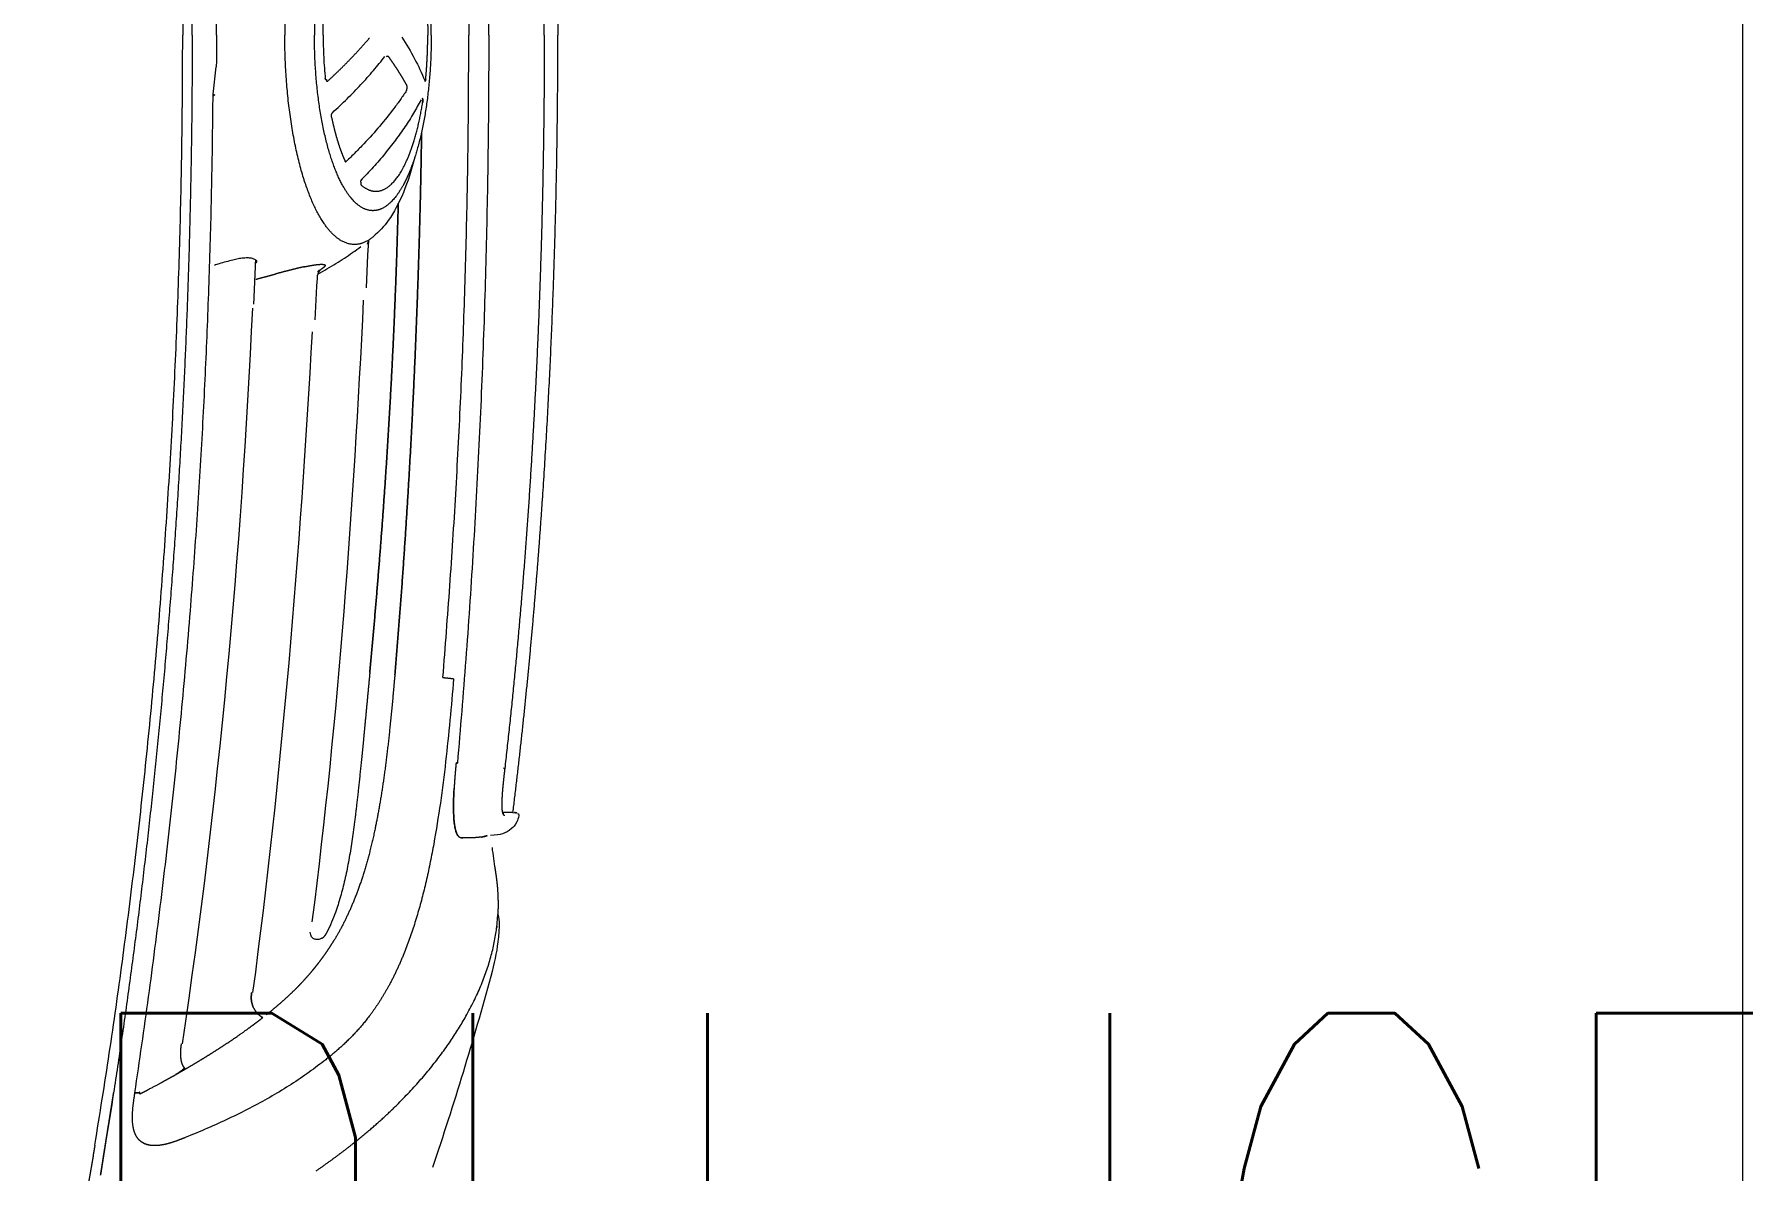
# Model space of a CAD drawing. Extents: x -2012 to 34975, y -1043 to 8321.
# Drawn here: x 31176.5 to 31233.8, y 1259.6 to 1297.7 of the extents above; entities that cross this region are included whole.
import ezdxf
from ezdxf.enums import TextEntityAlignment as Align
from ezdxf.xclip import XClip

# ---------------------------------------------------------------- set-up
doc = ezdxf.new("R2010")
doc.units = 0
doc.header["$LTSCALE"] = 25
doc.header["$XCLIPFRAME"] = 0
doc.header["$PDMODE"] = 1
doc.layers.get('0').update_dxf_attribs({"color": 9, "lineweight": 9})
for name, color, linetype, lineweight in [('04', 9, 'Continuous', 9), ('06D', 9, 'Continuous', 9), ('E-LİNYE', 7, 'Continuous', 30)]:
    doc.layers.add(name, color=color, linetype=linetype, lineweight=lineweight)
doc.styles.add('E-YAZI', font='txttw.shx')

# ---------------------------------------------------------------- blocks, each defined once
blk = doc.blocks.new('p-araba-polo')
for p, q in [((0.1157, -0.01977), (0.11462, -0.01066)), ((0.0636, -0.06898), (0.06387, -0.07386)), ((0.06387, -0.07388), (0.06438, -0.08475)), ((0.06854, -0.07272), (0.06886, -0.07295)), ((0.08109, -0.08663), (0.08157, -0.09555)), ((0.01422, -0.2609), (0.01391, -0.26097)), ((0.01508, -0.26079), (0.01402, -0.26094)), ((0.01503, -0.26079), (0.01425, -0.2609)), ((0.01831, -0.26121), (0.0184, -0.2612)), ((0.02002, -0.30334), (0.02013, -0.30423))]:
    blk.add_line(p, q)
at = {"flags": 128}
blk.add_lwpolyline([(0.08077, -0.08162), (0.08096, -0.08412), (0.08109, -0.08662)], dxfattribs=at)
for points, degree, knots in [([(0.15535, 0.37241), (0.15371, 0.36215), (0.15042, 0.34164), (0.14607, 0.31078), (0.14215, 0.27986), (0.13867, 0.24889), (0.13562, 0.21788), (0.133, 0.18682), (0.13079, 0.15573), (0.12899, 0.12462), (0.1276, 0.09348), (0.12662, 0.06233), (0.126, 0.03117), (0.12593, 0.01039), (0.12589, 0)], 3, [0, 0, 0, 0, 0.083333, 0.166666, 0.25, 0.333333, 0.416666, 0.5, 0.583333, 0.666666, 0.75, 0.833333, 0.916667, 1, 1, 1, 1]), ([(0.02319, 0), (0.02323, 0.01165), (0.02332, 0.03494), (0.02397, 0.06987), (0.02503, 0.10479), (0.02653, 0.1397), (0.02847, 0.17458), (0.03081, 0.20944), (0.03275, 0.23265), (0.03372, 0.24425)], 3, [0, 0, 0, 0, 0.142868, 0.285725, 0.428582, 0.571438, 0.714291, 0.857142, 1, 1, 1, 1]), ([(0.03859, 0.21554), (0.03779, 0.20529), (0.03618, 0.1848), (0.03423, 0.15403), (0.03262, 0.12325), (0.03139, 0.09244), (0.03052, 0.06163), (0.02999, 0.03082), (0.02993, 0.01027), (0.0299, 0)], 3, [0, 0, 0, 0, 0.14291, 0.285803, 0.428665, 0.571538, 0.714372, 0.857182, 1, 1, 1, 1]), ([(0.07876, 0), (0.07875, 0.00123), (0.07874, 0.0037), (0.0786, 0.00739), (0.07838, 0.01104), (0.07817, 0.01342), (0.07806, 0.01461)], 3, [0, 0, 0, 0, 0.25, 0.5, 0.75, 1, 1, 1, 1]), ([(0.11455, 0), (0.11456, 0.00178), (0.11456, 0.00534), (0.1146, 0.00889), (0.11462, 0.01066)], 3, [0, 0, 0, 0, 0.5, 1, 1, 1, 1]), ([(0.02319, 0), (0.02323, -0.01165), (0.02332, -0.03494), (0.02397, -0.06987), (0.02503, -0.10479), (0.02653, -0.1397), (0.02847, -0.17458), (0.03081, -0.20944), (0.03275, -0.23265), (0.03372, -0.24425)], 3, [0, 0, 0, 0, 0.142868, 0.285725, 0.428582, 0.571438, 0.714291, 0.857142, 1, 1, 1, 1]), ([(0.03859, -0.21554), (0.03779, -0.20529), (0.03618, -0.1848), (0.03423, -0.15403), (0.03262, -0.12324), (0.03139, -0.09244), (0.03052, -0.06163), (0.02999, -0.03082), (0.02993, -0.01027), (0.0299, 0)], 3, [0, 0, 0, 0, 0.14291, 0.285803, 0.428665, 0.571538, 0.714372, 0.857182, 1, 1, 1, 1]), ([(0.07876, 0), (0.07875, -0.00123), (0.07874, -0.0037), (0.0786, -0.00739), (0.07838, -0.01104), (0.07817, -0.01342), (0.07806, -0.01461)], 3, [0, 0, 0, 0, 0.25, 0.5, 0.75, 1, 1, 1, 1]), ([(0.11455, 0), (0.11456, -0.00178), (0.11456, -0.00534), (0.1146, -0.00888), (0.11462, -0.01066)], 3, [0, 0, 0, 0, 0.5, 1, 1, 1, 1]), ([(0.15535, -0.37241), (0.15371, -0.36215), (0.15042, -0.34164), (0.14607, -0.31078), (0.14215, -0.27986), (0.13867, -0.24889), (0.13562, -0.21788), (0.133, -0.18682), (0.13079, -0.15573), (0.12899, -0.12462), (0.1276, -0.09348), (0.12662, -0.06233), (0.126, -0.03117), (0.12593, -0.01039), (0.12589, 0)], 3, [0, 0, 0, 0, 0.083333, 0.166666, 0.25, 0.333333, 0.416666, 0.5, 0.583333, 0.666666, 0.75, 0.833333, 0.916667, 1, 1, 1, 1]), ([(0.07565, -0.02604), (0.07398, -0.02447), (0.07064, -0.02134), (0.06608, -0.01661), (0.06182, -0.01188), (0.05929, -0.00871), (0.05803, -0.00713)], 3, [0, 0, 0, 0, 0.25, 0.5, 0.750001, 1, 1, 1, 1]), ([(0.05847, -0.00759), (0.05844, -0.00759), (0.0584, -0.00758), (0.0584, -0.00761), (0.05841, -0.00762)], 3, [0, 0, 0, 0, 0.500023, 1, 1, 1, 1]), ([(0.04437, -0.01477), (0.04439, -0.0149), (0.04442, -0.01517), (0.0445, -0.01543), (0.04459, -0.01554), (0.04464, -0.01545), (0.04467, -0.01541)], 3, [0, 0, 0, 0, 0.250017, 0.50001, 0.749992, 1, 1, 1, 1]), ([(0.07806, -0.01461), (0.07801, -0.01474), (0.07791, -0.01501), (0.07775, -0.01496), (0.07768, -0.01494)], 3, [0, 0, 0, 0, 0.500677, 1, 1, 1, 1]), ([(0.04536, -0.02149), (0.04535, -0.02157), (0.04533, -0.02174), (0.04533, -0.02205), (0.04535, -0.02238), (0.04537, -0.02258), (0.04539, -0.02268)], 3, [0, 0, 0, 0, 0.252843, 0.501765, 0.750957, 1, 1, 1, 1]), ([(0.04557, -0.02131), (0.04555, -0.02128), (0.0455, -0.02121), (0.04544, -0.02122), (0.04539, -0.02131), (0.04537, -0.02143), (0.04536, -0.02149)], 3, [0, 0, 0, 0, 0.250438, 0.501916, 0.753209, 1, 1, 1, 1]), ([(0.04593, -0.02173), (0.04675, -0.02323), (0.04839, -0.02623), (0.05128, -0.03074), (0.05448, -0.03526), (0.05803, -0.03978), (0.06189, -0.04429), (0.06473, -0.04729), (0.06616, -0.04879)], 3, [0, 0, 0, 0, 0.16668, 0.33334, 0.5, 0.66666, 0.83332, 1, 1, 1, 1]), ([(0.0508, -0.01862), (0.05147, -0.01961), (0.0528, -0.02159), (0.0557, -0.02556), (0.05967, -0.03052), (0.06413, -0.03547), (0.06796, -0.03943), (0.06999, -0.0414), (0.07101, -0.04238)], 3, [0, 0, 0, 0, 0.125004, 0.250006, 0.499999, 0.749992, 0.874995, 1, 1, 1, 1]), ([(0.08022, -0.02243), (0.08022, -0.02243), (0.08022, -0.02243), (0.08022, -0.02243), (0.08022, -0.02243), (0.08022, -0.02243), (0.08022, -0.02243)], 3, [0, 0, 0, 0, 1, 1, 1, 1, 1, 1, 1]), ([(0.08034, -0.02153), (0.08034, -0.02153), (0.08034, -0.02153), (0.08034, -0.02153), (0.08034, -0.02153), (0.08034, -0.02153), (0.08034, -0.02153)], 3, [0, 0, 0, 0, 1, 1, 1, 1, 1, 1, 1]), ([(0.08034, -0.02153), (0.08034, -0.02153), (0.08034, -0.02153), (0.08034, -0.02153), (0.08034, -0.02153), (0.08034, -0.02153), (0.08034, -0.02153)], 3, [0, 0, 0, 0, 1, 1, 1, 1, 1, 1, 1]), ([(0.12331, -0.19317), (0.12257, -0.18355), (0.1211, -0.16432), (0.11934, -0.13544), (0.11789, -0.10654), (0.11681, -0.07763), (0.11603, -0.04871), (0.11581, -0.02942), (0.1157, -0.01977)], 3, [0, 0, 0, 0, 0.166667, 0.333329, 0.499994, 0.666662, 0.833329, 1, 1, 1, 1]), ([(0.07595, -0.02748), (0.07597, -0.02735), (0.076, -0.02709), (0.07595, -0.02665), (0.07583, -0.02626), (0.07571, -0.02611), (0.07565, -0.02604)], 3, [0, 0, 0, 0, 0.250006, 0.500022, 0.750005, 1, 1, 1, 1]), ([(0.08008, -0.02337), (0.08008, -0.02337), (0.08008, -0.02337), (0.08008, -0.02337), (0.08008, -0.02337), (0.08008, -0.02337), (0.08008, -0.02337)], 3, [0, 0, 0, 0, 1, 1, 1, 1, 1, 1, 1]), ([(0.08008, -0.02338), (0.08008, -0.02338), (0.08008, -0.02338), (0.08008, -0.02338), (0.08008, -0.02338), (0.08008, -0.02338), (0.08008, -0.02338)], 3, [0, 0, 0, 0, 1, 1, 1, 1, 1, 1, 1]), ([(0.048, -0.04094), (0.05018, -0.04959), (0.05426, -0.05961), (0.05988, -0.06592), (0.06207, -0.06774)], 3, [0, 0, 0, 0, 0.724927, 1, 1, 1, 1]), ([(0.07101, -0.04238), (0.07105, -0.04241), (0.07112, -0.04247), (0.07123, -0.04247), (0.07133, -0.04241), (0.07139, -0.04232), (0.07141, -0.04227)], 3, [0, 0, 0, 0, 0.250044, 0.499974, 0.749882, 1, 1, 1, 1]), ([(0.06616, -0.04935), (0.06615, -0.04925), (0.06612, -0.04905), (0.06604, -0.04878), (0.06594, -0.04855), (0.06586, -0.04845), (0.06582, -0.0484)], 3, [0, 0, 0, 0, 0.249941, 0.499809, 0.750049, 1, 1, 1, 1]), ([(0.08058, -0.08018), (0.07851, -0.07902), (0.07436, -0.0767), (0.0707, -0.07421), (0.06887, -0.07296)], 3, [0, 0, 0, 0, 0.497743, 1, 1, 1, 1]), ([(0.08063, -0.07935), (0.08057, -0.07931), (0.08015, -0.07902), (0.07942, -0.07822), (0.08107, -0.08062), (0.08077, -0.08162)], 3, [0, 0, 0, 0, 0.049965, 0.344308, 1, 1, 1, 1]), ([(0.10149, -0.07539), (0.10181, -0.07523), (0.10246, -0.07491), (0.10383, -0.07473), (0.10544, -0.07479), (0.10723, -0.07505), (0.10848, -0.07533), (0.10911, -0.07547)], 3, [0, 0, 0, 0, 0.19954, 0.398751, 0.598409, 0.798825, 1, 1, 1, 1]), ([(0.10911, -0.07547), (0.10986, -0.07566), (0.11136, -0.07604), (0.11341, -0.07666), (0.11472, -0.07708), (0.11525, -0.07726)], 3, [0, 0, 0, 0, 0.371057, 0.742346, 1, 1, 1, 1]), ([(0.14194, -0.35489), (0.14038, -0.34415), (0.13726, -0.32267), (0.1331, -0.29037), (0.12936, -0.25802), (0.12604, -0.22562), (0.12422, -0.20399), (0.12331, -0.19317)], 3, [0, 0, 0, 0, 0.2, 0.4, 0.6, 0.8, 1, 1, 1, 1]), ([(0.03499, -0.21596), (0.03539, -0.22059), (0.03619, -0.22988), (0.03764, -0.24381), (0.03936, -0.25775), (0.04088, -0.26679), (0.04165, -0.27132)], 3, [0, 0, 0, 0, 0.247766, 0.497058, 0.747807, 1, 1, 1, 1]), ([(0.03497, -0.26164), (0.03499, -0.26094), (0.03504, -0.25954), (0.03502, -0.25729), (0.03495, -0.25499), (0.03487, -0.25343), (0.03483, -0.25265)], 3, [0, 0, 0, 0, 0.251327, 0.501735, 0.751271, 1, 1, 1, 1]), ([(0.01309, -0.2618), (0.0133, -0.26283), (0.01419, -0.26501), (0.01736, -0.26792), (0.01902, -0.26832), (0.02261, -0.26858)], 3, [0, 0, 0, 0, 0.07302, 0.262364, 1, 1, 1, 1]), ([(0.01398, -0.26095), (0.01399, -0.26095), (0.014, -0.26095), (0.01401, -0.26095), (0.01402, -0.26094)], 2, [0, 0, 0, 0.5, 0.5, 1, 1, 1]), ([(0.03376, -0.26826), (0.03391, -0.26794), (0.03421, -0.26731), (0.03457, -0.2658), (0.03484, -0.26392), (0.03493, -0.2624), (0.03497, -0.26164)], 3, [0, 0, 0, 0, 0.249651, 0.50002, 0.750356, 1, 1, 1, 1]), ([(0.01999, -0.26657), (0.01999, -0.26657), (0.01999, -0.26657), (0.01999, -0.26657), (0.01999, -0.26657), (0.01999, -0.26657), (0.01999, -0.26657), (0.01999, -0.26657), (0.01999, -0.26657), (0.01999, -0.26657), (0.01999, -0.26657)], 5, [0, 0, 0, 0, 0, 0, 1, 1, 1, 1, 1, 1, 1, 1, 1, 1, 1]), ([(0.01999, -0.26657), (0.01999, -0.26657), (0.01999, -0.26657), (0.01999, -0.26657), (0.01999, -0.26657), (0.01999, -0.26657), (0.01999, -0.26657), (0.01999, -0.26657), (0.01999, -0.26657), (0.01999, -0.26657), (0.01999, -0.26657)], 5, [0, 0, 0, 0, 0, 0, 1, 1, 1, 1, 1, 1, 1, 1, 1, 1, 1]), ([(0.0239, -0.26865), (0.02396, -0.26867), (0.02449, -0.26882), (0.02513, -0.26895), (0.0257, -0.26906)], 3, [0, 0, 0, 0, 0.111026, 1, 1, 1, 1]), ([(0.02465, -0.26849), (0.02465, -0.26849), (0.02465, -0.26849), (0.02465, -0.26849), (0.02465, -0.26849), (0.02465, -0.26849), (0.02465, -0.26849)], 3, [0, 0, 0, 0, 1, 1, 1, 1, 1, 1, 1]), ([(0.03194, -0.26932), (0.03225, -0.26933), (0.03288, -0.26935), (0.03347, -0.26862), (0.03376, -0.26826)], 3, [0, 0, 0, 0, 0.496902, 1, 1, 1, 1]), ([(0.06837, -0.265), (0.06866, -0.26712), (0.06923, -0.27135), (0.07026, -0.27751), (0.07147, -0.28345), (0.07291, -0.28911), (0.07443, -0.29383), (0.07594, -0.29774), (0.07691, -0.29982), (0.07741, -0.30088)], 3, [0, 0, 0, 0, 0.158147, 0.316114, 0.473938, 0.631662, 0.789307, 0.893445, 1, 1, 1, 1]), ([(0.04165, -0.27132), (0.04203, -0.27334), (0.04278, -0.27737), (0.04406, -0.28325), (0.04544, -0.28896), (0.04694, -0.29445), (0.04857, -0.29971), (0.0503, -0.30474), (0.05156, -0.30787), (0.05219, -0.30944)], 3, [0, 0, 0, 0, 0.14299, 0.285846, 0.42866, 0.571442, 0.714235, 0.857051, 1, 1, 1, 1]), ([(0.02048, -0.29888), (0.02041, -0.29825), (0.02028, -0.29696), (0.02021, -0.29567), (0.02017, -0.29502)], 3, [0, 0, 0, 0, 0.490502, 1, 1, 1, 1]), ([(0.03087, -0.32921), (0.02996, -0.32752), (0.02813, -0.32416), (0.02588, -0.31916), (0.02397, -0.3142), (0.02245, -0.3093), (0.02127, -0.30444), (0.0208, -0.30124), (0.02057, -0.29965)], 3, [0, 0, 0, 0, 0.166666, 0.333333, 0.5, 0.666667, 0.833333, 1, 1, 1, 1]), ([(0.07829, -0.30231), (0.07842, -0.30245), (0.07868, -0.30272), (0.07901, -0.30293), (0.07917, -0.30303)], 3, [0, 0, 0, 0, 0.498736, 1, 1, 1, 1]), ([(0.07917, -0.30303), (0.0795, -0.30317), (0.08014, -0.30346), (0.08126, -0.30351), (0.08184, -0.30323), (0.08213, -0.30309)], 3, [0, 0, 0, 0, 0.334219, 0.667128, 1, 1, 1, 1]), ([(0.08213, -0.30309), (0.08231, -0.30294), (0.08266, -0.30264), (0.08298, -0.30186), (0.08305, -0.30126), (0.08309, -0.30097)], 3, [0, 0, 0, 0, 0.331791, 0.664325, 1, 1, 1, 1]), ([(0.05406, -0.35898), (0.05263, -0.35753), (0.04977, -0.35464), (0.04589, -0.35034), (0.0423, -0.34605), (0.03901, -0.3418), (0.03602, -0.33757), (0.03327, -0.33337), (0.03167, -0.33059), (0.03087, -0.32921)], 3, [0, 0, 0, 0, 0.142856, 0.285712, 0.428569, 0.571427, 0.714284, 0.857142, 1, 1, 1, 1]), ([(0.0785, -0.34425), (0.08038, -0.34568), (0.08415, -0.34852), (0.09024, -0.35258), (0.09664, -0.35644), (0.10334, -0.3601), (0.11033, -0.36355), (0.11757, -0.36683), (0.12258, -0.36889), (0.12509, -0.36991)], 3, [0, 0, 0, 0, 0.142744, 0.285902, 0.429075, 0.572117, 0.714996, 0.857678, 1, 1, 1, 1]), ([(0.12523, -0.34664), (0.1257, -0.34703), (0.12663, -0.34782), (0.12772, -0.34846), (0.12827, -0.34879)], 3, [0, 0, 0, 0, 0.497077, 1, 1, 1, 1]), ([(0.14187, -0.35443), (0.14187, -0.35443), (0.14187, -0.35443), (0.14187, -0.35443), (0.14187, -0.35443), (0.14187, -0.35443), (0.14187, -0.35443), (0.14187, -0.35443), (0.14187, -0.35443), (0.14187, -0.35443), (0.14187, -0.35443)], 5, [0, 0, 0, 0, 0, 0, 1, 1, 1, 1, 1, 1.000001, 1.000001, 1.000001, 1.000001, 1.000001, 1.000001]), ([(0.14187, -0.35443), (0.14187, -0.35443), (0.14187, -0.35443), (0.14187, -0.35443), (0.14187, -0.35443), (0.14187, -0.35443), (0.14187, -0.35443), (0.14187, -0.35443), (0.14187, -0.35443), (0.14187, -0.35443), (0.14187, -0.35443)], 5, [0, 0, 0, 0, 0, 0, 1, 1, 1, 1, 1, 1.000001, 1.000001, 1.000001, 1.000001, 1.000001, 1.000001]), ([(0.15164, -0.37105), (0.15194, -0.37296), (0.15256, -0.37679), (0.15315, -0.38062), (0.15345, -0.38254)], 3, [0, 0, 0, 0, 0.500002, 1, 1, 1, 1])]:
    blk.add_open_spline(points, degree=degree, knots=knots)
for points, degree in [([(0.12271, 0), (0.12272, 0.07123), (0.12528, 0.14246), (0.13042, 0.21356), (0.13824, 0.28443), (0.14908, 0.35484)], 5), ([(0.01508, 0.26079), (0.0105, 0.2237), (0.00687, 0.18651), (0.00409, 0.14926), (0.00205, 0.11197), (0.00069, 0.07466), (0, 0.03733), (0, 0)], 7), ([(0.00457, 0), (0.00457, 0.04924), (0.00586, 0.09856), (0.00836, 0.14784), (0.01224, 0.19704), (0.01783, 0.24604)], 5), ([(0.06162, 0.06735), (0.06757, 0.07265), (0.07406, 0.07241), (0.08041, 0.06604), (0.08585, 0.05387), (0.08973, 0.03731), (0.09163, 0.01856), (0.09163, 0)], 7), ([(0.04249, 0), (0.04249, 0.01509), (0.04403, 0.03018), (0.04712, 0.04349), (0.05145, 0.05322), (0.05641, 0.05836), (0.06143, 0.05887)], 6), ([(0.06143, 0.05887), (0.06667, 0.05941), (0.07196, 0.05488), (0.07664, 0.04523), (0.08001, 0.03151), (0.08169, 0.01575), (0.08169, 0)], 6), ([(0.04437, 0.01477), (0.04417, 0.01272), (0.044, 0.01064), (0.04387, 0.00853), (0.04377, 0.00641), (0.0437, 0.00428), (0.04367, 0.00214), (0.04367, 0)], 7), ([(0, 0), (-0.00005, 0), (-0.00006, 0), (-0.00005, 0), (-0.00003, 0), (0, 0)], 5), ([(0, 0), (-0.00005, 0), (-0.00006, 0), (-0.00005, 0), (-0.00003, 0), (0, 0)], 5), ([(0.01508, -0.26079), (0.0105, -0.2237), (0.00687, -0.18651), (0.00409, -0.14926), (0.00205, -0.11197), (0.00069, -0.07466), (0, -0.03733), (0, 0)], 7), ([(0.00457, 0), (0.00457, -0.04924), (0.00586, -0.09856), (0.00836, -0.14784), (0.01224, -0.19704), (0.01783, -0.24604)], 5), ([(0.04249, 0), (0.04249, -0.01509), (0.04403, -0.03018), (0.04712, -0.04349), (0.05145, -0.05321), (0.05641, -0.05836), (0.06143, -0.05887)], 6), ([(0.04437, -0.01477), (0.04417, -0.01272), (0.044, -0.01064), (0.04387, -0.00853), (0.04377, -0.00641), (0.0437, -0.00428), (0.04367, -0.00214), (0.04367, 0)], 7), ([(0.06143, -0.05887), (0.06667, -0.0594), (0.07196, -0.05488), (0.07664, -0.04523), (0.08001, -0.03151), (0.08169, -0.01575), (0.08169, 0)], 6), ([(0.06162, -0.06735), (0.06757, -0.07265), (0.07406, -0.07241), (0.08041, -0.06604), (0.08585, -0.05387), (0.08973, -0.03731), (0.09163, -0.01855), (0.09163, 0)], 7), ([(0.12271, 0), (0.12272, -0.07123), (0.12528, -0.14246), (0.13042, -0.21356), (0.13824, -0.28443), (0.14908, -0.35484)], 5), ([(0.05237, -0.00064), (0.04922, -0.0055), (0.04666, -0.01037), (0.04469, -0.01521)], 3), ([(0.07722, -0.01541), (0.07498, -0.01335), (0.07282, -0.01129), (0.07073, -0.00922), (0.06872, -0.00714), (0.06679, -0.00507), (0.06495, -0.00299), (0.06318, -0.00091)], 7), ([(0.05071, -0.01679), (0.05148, -0.01541), (0.05229, -0.01403), (0.05314, -0.01266), (0.05402, -0.01128), (0.05494, -0.00989), (0.05589, -0.00851), (0.05688, -0.00713)], 7), ([(0.05749, -0.00712), (0.05724, -0.00709), (0.05697, -0.00701), (0.05688, -0.00713)], 3), ([(0.05688, -0.00713), (0.05697, -0.00701), (0.05724, -0.00709), (0.05749, -0.00712)], 3), ([(0.04467, -0.01541), (0.04463, -0.01551), (0.04458, -0.01554), (0.04453, -0.01551), (0.04448, -0.01539), (0.04443, -0.01522), (0.0444, -0.01501), (0.04437, -0.01477)], 7), ([(0.0506, -0.01775), (0.05059, -0.01758), (0.05059, -0.0174), (0.0506, -0.01723), (0.05061, -0.01708), (0.05064, -0.01696), (0.05067, -0.01686), (0.05071, -0.01679)], 7), ([(0.07783, -0.01477), (0.07781, -0.01501), (0.07775, -0.01522), (0.07768, -0.01539), (0.07756, -0.01551), (0.07745, -0.01554), (0.07733, -0.01551), (0.07722, -0.01541)], 7), ([(0.07768, -0.01494), (0.07773, -0.01499), (0.0778, -0.01501), (0.07786, -0.01499), (0.07793, -0.01493), (0.07799, -0.01484), (0.07803, -0.01473), (0.07806, -0.01461)], 7), ([(0.04539, -0.02268), (0.04536, -0.02251), (0.04534, -0.02233), (0.04533, -0.02214), (0.04532, -0.02195), (0.04533, -0.02178), (0.04534, -0.02162), (0.04536, -0.02149)], 7), ([(0.04536, -0.02149), (0.04537, -0.02138), (0.0454, -0.02129), (0.04543, -0.02122), (0.04546, -0.0212), (0.0455, -0.0212), (0.04553, -0.02124), (0.04557, -0.02131)], 7), ([(0.06601, -0.05027), (0.06264, -0.05324), (0.05904, -0.05386), (0.05544, -0.05185), (0.05206, -0.04739), (0.04917, -0.04061), (0.0469, -0.03219), (0.04539, -0.02268)], 7), ([(0.0508, -0.01862), (0.05076, -0.01855), (0.05072, -0.01846), (0.05069, -0.01835), (0.05065, -0.01822), (0.05063, -0.01807), (0.05061, -0.01792), (0.0506, -0.01775)], 7), ([(0.11564, -0.01992), (0.11533, -0.01994), (0.11515, -0.01999), (0.11511, -0.02009), (0.11525, -0.02021), (0.11559, -0.02035)], 5), ([(0.11564, -0.01992), (0.11533, -0.01994), (0.11515, -0.01999), (0.11511, -0.02009), (0.11525, -0.02021), (0.11559, -0.02035)], 5), ([(0.11559, -0.02035), (0.11562, -0.02023), (0.11564, -0.02011), (0.11566, -0.01999), (0.11568, -0.01987), (0.1157, -0.01977)], 5), ([(0.07595, -0.02748), (0.07545, -0.02994), (0.07489, -0.03231), (0.07428, -0.03457), (0.07363, -0.0367), (0.07293, -0.0387), (0.07219, -0.04056), (0.07141, -0.04227)], 7), ([(0.05472, -0.21463), (0.05276, -0.19201), (0.05109, -0.16934), (0.04966, -0.14664), (0.04846, -0.12392), (0.04745, -0.10118), (0.04665, -0.07843), (0.04607, -0.05568), (0.04574, -0.03292)], 8), ([(0.04574, -0.03292), (0.04607, -0.05568), (0.04665, -0.07843), (0.04745, -0.10118), (0.04846, -0.12392), (0.04966, -0.14664), (0.05109, -0.16934), (0.05276, -0.19201), (0.05472, -0.21463)], 8), ([(0.07141, -0.04227), (0.07137, -0.04236), (0.07133, -0.04243), (0.07127, -0.04248), (0.0712, -0.0425), (0.07113, -0.04248), (0.07107, -0.04244), (0.07101, -0.04238)], 7), ([(0.06616, -0.04935), (0.06618, -0.04954), (0.06619, -0.04972), (0.06618, -0.04989), (0.06615, -0.05002), (0.06611, -0.05013), (0.06607, -0.05022), (0.06601, -0.05027)], 7), ([(0.06311, -0.21382), (0.0613, -0.19427), (0.05965, -0.17468), (0.05811, -0.15505), (0.05683, -0.13538), (0.0557, -0.11569), (0.05477, -0.09598), (0.05407, -0.07626), (0.05357, -0.05655)], 8), ([(0.05357, -0.05655), (0.05407, -0.07626), (0.05477, -0.09598), (0.0557, -0.11569), (0.05683, -0.13538), (0.05811, -0.15505), (0.05965, -0.17468), (0.0613, -0.19427), (0.06311, -0.21382)], 8), ([(0.0636, -0.06896), (0.06362, -0.06909), (0.06365, -0.06925), (0.0637, -0.06941), (0.06376, -0.06958), (0.06384, -0.06976), (0.06393, -0.06994), (0.06402, -0.07013)], 7), ([(0.06887, -0.07296), (0.06796, -0.07229), (0.06705, -0.07162), (0.06618, -0.07095)], 3), ([(0.06885, -0.07294), (0.06885, -0.07295), (0.06886, -0.07295), (0.06887, -0.07296)], 3), ([(0.06885, -0.07294), (0.06885, -0.07295), (0.06886, -0.07295), (0.06887, -0.07296)], 3), ([(0.07865, -0.07693), (0.07826, -0.07699), (0.07796, -0.07707), (0.07788, -0.07726), (0.07808, -0.07756), (0.07853, -0.07796), (0.07918, -0.07844), (0.07998, -0.07896)], 7), ([(0.07865, -0.07693), (0.07826, -0.07699), (0.07796, -0.07707), (0.07788, -0.07726), (0.07808, -0.07756), (0.07853, -0.07796), (0.07918, -0.07844), (0.07998, -0.07896)], 7), ([(0.08519, -0.07775), (0.08397, -0.07749), (0.08282, -0.07726), (0.08176, -0.07708), (0.08079, -0.07694), (0.07993, -0.07687), (0.07921, -0.07686), (0.07865, -0.07693)], 7), ([(0.08519, -0.07775), (0.0864, -0.07802), (0.08768, -0.07831), (0.089, -0.07864), (0.09037, -0.07899), (0.09178, -0.07935), (0.0932, -0.07973), (0.09465, -0.08012)], 7), ([(0.10138, -0.08192), (0.1004, -0.08166), (0.09943, -0.0814), (0.09846, -0.08114), (0.0975, -0.08088), (0.09655, -0.08062), (0.09559, -0.08037), (0.09465, -0.08012)], 7), ([(0.10149, -0.07539), (0.10134, -0.07549), (0.10119, -0.07559), (0.10109, -0.07573), (0.10106, -0.0759), (0.1011, -0.0761), (0.10121, -0.07632), (0.10138, -0.07656)], 7), ([(0.10149, -0.07539), (0.10164, -0.07912), (0.1018, -0.08284), (0.10196, -0.08657), (0.10213, -0.0903)], 4), ([(0.06529, -0.08893), (0.0687, -0.15862), (0.07363, -0.22828), (0.08254, -0.2975)], 3), ([(0.1025, -0.09158), (0.10631, -0.1742), (0.11391, -0.25667), (0.12608, -0.33849)], 3), ([(0.08248, -0.09953), (0.08654, -0.17365), (0.09271, -0.24768), (0.10242, -0.32128)], 3), ([(0.03859, -0.21554), (0.03749, -0.21565), (0.03639, -0.21576), (0.03565, -0.21584), (0.03532, -0.2159), (0.03499, -0.21596)], 5), ([(0.03859, -0.21554), (0.03749, -0.21565), (0.03639, -0.21576), (0.03565, -0.21584), (0.03532, -0.2159), (0.03499, -0.21596)], 5), ([(0.05472, -0.21463), (0.05545, -0.223), (0.05619, -0.23116), (0.057, -0.23901), (0.05791, -0.2466), (0.05894, -0.25375), (0.06014, -0.26062), (0.06152, -0.26706)], 7), ([(0.06311, -0.21382), (0.06401, -0.22347), (0.06489, -0.23274), (0.06574, -0.24156), (0.06657, -0.24988), (0.06741, -0.25769), (0.06837, -0.265)], 6), ([(0.01783, -0.24604), (0.01779, -0.24604), (0.01798, -0.24602), (0.01826, -0.24599)], 3), ([(0.01783, -0.24604), (0.01805, -0.24795), (0.01827, -0.24986), (0.01847, -0.25175), (0.01864, -0.25355), (0.01876, -0.25522), (0.01882, -0.2567), (0.01883, -0.25795)], 7), ([(0.03372, -0.24425), (0.03385, -0.24424), (0.03396, -0.24423), (0.03408, -0.24422), (0.03414, -0.24422), (0.03417, -0.24421)], 5), ([(0.03417, -0.24421), (0.03414, -0.24422), (0.03408, -0.24422), (0.03396, -0.24423), (0.03385, -0.24424), (0.03372, -0.24425)], 5), ([(0.03417, -0.24421), (0.03432, -0.24589), (0.03447, -0.24758), (0.03461, -0.24927), (0.03473, -0.25096), (0.03483, -0.25265)], 5), ([(0.01883, -0.25795), (0.01884, -0.2596), (0.01875, -0.26091), (0.01853, -0.2615), (0.01828, -0.26174), (0.01803, -0.26176), (0.01777, -0.26178)], 6), ([(0.03483, -0.25265), (0.03494, -0.25452), (0.03502, -0.25639), (0.03506, -0.25822), (0.03505, -0.26), (0.03497, -0.26164)], 5), ([(0.01353, -0.26112), (0.01334, -0.26117), (0.01317, -0.26128), (0.01309, -0.26179)], 3), ([(0.01382, -0.261), (0.01385, -0.26099), (0.01388, -0.26098), (0.01391, -0.26097), (0.01394, -0.26096), (0.01398, -0.26095)], 5), ([(0.01398, -0.26095), (0.01398, -0.26095), (0.01399, -0.26095), (0.01399, -0.26095), (0.014, -0.26095), (0.014, -0.26095), (0.01401, -0.26094), (0.01402, -0.26094)], 7), ([(0.01402, -0.26094), (0.01409, -0.26092), (0.01415, -0.2609), (0.01452, -0.26087)], 3), ([(0.01402, -0.26094), (0.01404, -0.26094), (0.01407, -0.26093), (0.01411, -0.26092), (0.01416, -0.26091), (0.01423, -0.2609), (0.01431, -0.26089), (0.01442, -0.26088)], 7), ([(0.01508, -0.26079), (0.01503, -0.26079), (0.01502, -0.26079), (0.01503, -0.26079), (0.01505, -0.26079), (0.01508, -0.26079)], 5), ([(0.01508, -0.26079), (0.01503, -0.26079), (0.01502, -0.26079), (0.01503, -0.26079), (0.01505, -0.26079), (0.01508, -0.26079)], 5), ([(0.01508, -0.26079), (0.01681, -0.26084), (0.01855, -0.26088)], 2), ([(0.01819, -0.26122), (0.01824, -0.26122), (0.0183, -0.26121), (0.01836, -0.2612), (0.01842, -0.26119)], 4), ([(0.01844, -0.26119), (0.0184, -0.2612), (0.01836, -0.26121), (0.01831, -0.26121), (0.01827, -0.26122), (0.01823, -0.26122), (0.01819, -0.26122)], 6), ([(0.03497, -0.26164), (0.03489, -0.26351), (0.03473, -0.2652), (0.03447, -0.26662), (0.03413, -0.2676), (0.03376, -0.26826)], 5), ([(0.0257, -0.26906), (0.02524, -0.26899), (0.02481, -0.2689), (0.02441, -0.2688), (0.02404, -0.2687), (0.02371, -0.26858)], 5), ([(0.0257, -0.26906), (0.02667, -0.26922), (0.02778, -0.26932), (0.02902, -0.26938), (0.03041, -0.26935), (0.03194, -0.26932)], 5), ([(0.03376, -0.26826), (0.03342, -0.26886), (0.03305, -0.26918), (0.03268, -0.2693), (0.0323, -0.26931), (0.03194, -0.26932)], 5), ([(0.06152, -0.26706), (0.06286, -0.27335), (0.06438, -0.27928), (0.06609, -0.28483), (0.06802, -0.29006), (0.07015, -0.2949), (0.07251, -0.29944), (0.07506, -0.30366)], 7), ([(0.02211, -0.27254), (0.02183, -0.27507), (0.02149, -0.27746), (0.02109, -0.27983)], 3), ([(0.02127, -0.27882), (0.02085, -0.28112), (0.02051, -0.28344), (0.02026, -0.28575), (0.0201, -0.28807), (0.02003, -0.29039), (0.02005, -0.2927), (0.02017, -0.29502)], 7), ([(0.02017, -0.29502), (0.01987, -0.29615), (0.01958, -0.29728), (0.01968, -0.29839)], 3), ([(0.01968, -0.29844), (0.01977, -0.29993), (0.01982, -0.30154), (0.02003, -0.30335)], 3), ([(0.02048, -0.29888), (0.0205, -0.29903), (0.02051, -0.29919), (0.02053, -0.29934), (0.02055, -0.29949), (0.02057, -0.29965)], 5), ([(0.02057, -0.29965), (0.02054, -0.29939), (0.02051, -0.29913), (0.02048, -0.29888)], 3), ([(0.02059, -0.29957), (0.02059, -0.29958), (0.02059, -0.29958), (0.02059, -0.29957), (0.02059, -0.29957), (0.02059, -0.29957), (0.02059, -0.29957), (0.02059, -0.29957)], 7), ([(0.02061, -0.29948), (0.02061, -0.29948), (0.02061, -0.29948), (0.02061, -0.29948)], 3), ([(0.08003, -0.31096), (0.07916, -0.30981), (0.0783, -0.30864), (0.07746, -0.30744), (0.07664, -0.30621), (0.07584, -0.30495), (0.07506, -0.30366)], 6), ([(0.07917, -0.30303), (0.07867, -0.30274), (0.07824, -0.30236), (0.07792, -0.30191), (0.07766, -0.3014), (0.07741, -0.30088)], 5), ([(0.02013, -0.30425), (0.02063, -0.30803), (0.02126, -0.31132), (0.0225, -0.31587)], 3), ([(0.05219, -0.30944), (0.05555, -0.31751), (0.05934, -0.32455), (0.06353, -0.33051), (0.06814, -0.3356), (0.07316, -0.34011), (0.0785, -0.34425)], 6), ([(0.08264, -0.31421), (0.08211, -0.31358), (0.08159, -0.31295), (0.08106, -0.31229), (0.08055, -0.31163), (0.08003, -0.31096)], 5), ([(0.08798, -0.32001), (0.08689, -0.31892), (0.0858, -0.31779), (0.08473, -0.31664), (0.08368, -0.31544), (0.08264, -0.31421)], 5), ([(0.02249, -0.31586), (0.02842, -0.33739), (0.03495, -0.35874), (0.04204, -0.37991)], 3), ([(0.09785, -0.32871), (0.09617, -0.32738), (0.09449, -0.326), (0.09283, -0.32458), (0.09118, -0.32311), (0.08957, -0.32159), (0.08798, -0.32001)], 6), ([(0.09905, -0.32966), (0.10052, -0.32868), (0.10212, -0.32774), (0.10319, -0.32465), (0.10299, -0.32309), (0.10275, -0.32128)], 5), ([(0.10275, -0.32128), (0.10299, -0.32309), (0.10319, -0.32465), (0.10212, -0.32774), (0.10052, -0.32868), (0.09905, -0.32966)], 5), ([(0.1016, -0.33161), (0.1011, -0.33124), (0.10061, -0.33086), (0.10009, -0.33047), (0.09957, -0.33007), (0.09905, -0.32966)], 5), ([(0.1117, -0.3387), (0.10844, -0.33655), (0.10593, -0.3348), (0.10351, -0.33304), (0.10251, -0.3323), (0.1016, -0.33161)], 5), ([(0.12827, -0.34879), (0.12613, -0.34758), (0.124, -0.34635), (0.12189, -0.34511), (0.1198, -0.34386), (0.11774, -0.34259), (0.1157, -0.34131), (0.11369, -0.34002), (0.1117, -0.3387)], 8), ([(0.1264, -0.33849), (0.12663, -0.34005), (0.12694, -0.34212), (0.12662, -0.34516), (0.12592, -0.34588), (0.12523, -0.34664)], 5), ([(0.1264, -0.3385), (0.12657, -0.33961), (0.12677, -0.34096), (0.12681, -0.3427), (0.12661, -0.3444), (0.12622, -0.34557), (0.12572, -0.34609), (0.12523, -0.34664)], 7), ([(0.12827, -0.34879), (0.1276, -0.34841), (0.12695, -0.348), (0.12634, -0.34757), (0.12576, -0.34712), (0.12523, -0.34664)], 5), ([(0.13716, -0.35363), (0.13426, -0.35211), (0.13245, -0.35111), (0.13109, -0.35037), (0.12966, -0.34957), (0.12827, -0.34879)], 5), ([(0.14038, -0.3553), (0.13997, -0.35509), (0.13957, -0.35489), (0.13917, -0.35468), (0.13877, -0.35447), (0.13836, -0.35426), (0.13796, -0.35405), (0.13756, -0.35384), (0.13716, -0.35363)], 8), ([(0.14194, -0.35489), (0.14125, -0.35489), (0.14057, -0.3549), (0.14019, -0.35486), (0.14018, -0.35478), (0.14048, -0.35469)], 5), ([(0.14048, -0.35469), (0.14018, -0.35478), (0.14019, -0.35486), (0.14057, -0.3549), (0.14125, -0.35489), (0.14194, -0.35489)], 5), ([(0.14142, -0.36949), (0.14236, -0.36786), (0.14295, -0.36574), (0.14311, -0.36258), (0.1425, -0.35872), (0.14194, -0.35489)], 5), ([(0.15164, -0.37105), (0.15127, -0.36873), (0.15089, -0.36642), (0.15052, -0.3641), (0.15016, -0.36179), (0.14979, -0.35947), (0.14943, -0.35716), (0.14908, -0.35484)], 7), ([(0.14908, -0.35484), (0.14993, -0.36024), (0.15078, -0.36564), (0.15164, -0.37105)], 3), ([(0.08112, -0.38106), (0.0747, -0.37663), (0.0688, -0.37221), (0.06336, -0.36777), (0.0585, -0.36337), (0.05406, -0.35898)], 5), ([(0.12509, -0.36991), (0.12699, -0.37068), (0.12886, -0.37141), (0.13079, -0.37205), (0.13273, -0.37248), (0.13455, -0.37258)], 5), ([(0.12509, -0.36991), (0.12699, -0.37068), (0.12886, -0.37141), (0.13079, -0.37205), (0.13273, -0.37248), (0.13455, -0.37258)], 5), ([(0.13455, -0.37258), (0.13593, -0.37266), (0.1373, -0.3726), (0.13863, -0.37224), (0.13979, -0.37162), (0.14067, -0.37077), (0.14142, -0.36949)], 6), ([(0.13455, -0.37258), (0.1362, -0.37268), (0.13785, -0.37256), (0.13942, -0.37192), (0.14052, -0.37102), (0.14142, -0.36949)], 5), ([(0.15345, -0.38254), (0.1532, -0.3809), (0.15294, -0.37925), (0.15268, -0.37761), (0.15242, -0.37597), (0.15216, -0.37433), (0.1519, -0.37269), (0.15164, -0.37105)], 7), ([(0.15535, -0.37241), (0.15704, -0.38263), (0.15881, -0.39283), (0.16068, -0.40305), (0.1627, -0.41322), (0.16484, -0.42301)], 5)]:
    blk.add_open_spline(points, degree=degree)
for p in [(0.11462, -0.01066), (0.1157, -0.01977)]:
    blk.add_point(p)

msp = doc.modelspace()

# ---------------------------------------------------------------- linework, layer by layer
at = {"layer": '06D'}
msp.add_lwpolyline([(31233.838, 1167.5), (31233.838, 1417.5), (30733.838, 1417.5), (30733.838, 1167.5)], close=True, dxfattribs=at)

# ---------------------------------------------------------------- block references
at = {"layer": '04'}
ref = msp.add_blockref('p-araba-polo', (31194.08, 1297.687), dxfattribs=dict(at, xscale=-100, yscale=100, zscale=100))
XClip(ref).set_block_clipping_path([(-0.0924763951, -0.9835002962), (4.0650970395, 0.9845199444)])

# ---------------------------------------------------------------- texts
at = {"layer": 'E-LİNYE', "color": 3, "linetype": 'Continuous', "style": 'E-YAZI', "width": 0.6}
msp.add_text('EMT BORU ICERISINDEN', height=21.875, dxfattribs=at).set_placement((31213.729, 1253.932), align=Align.MIDDLE_CENTER)

doc.saveas('drawing.dxf')
